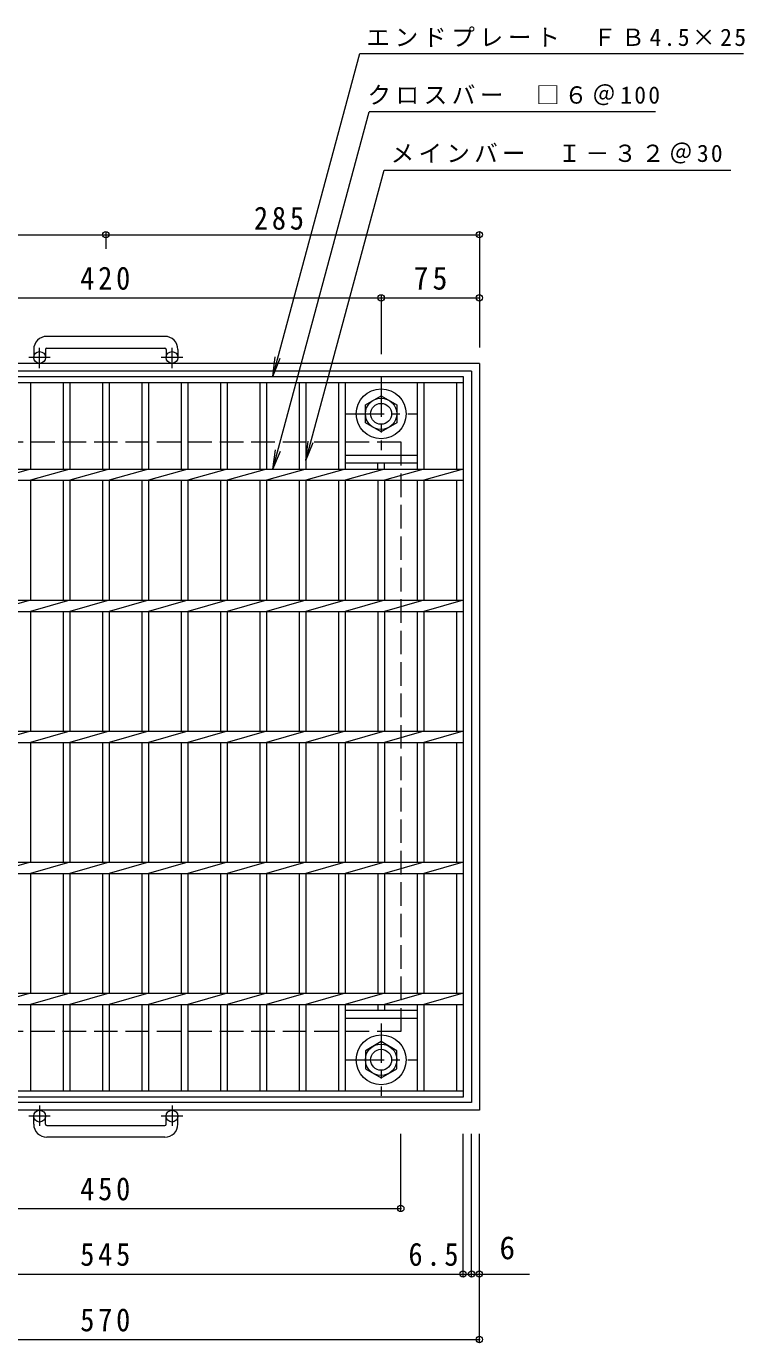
# Model space of a CAD drawing. Units: millimetres at full size, sheet at 1:6. Extents: x -823 to 1055, y -824 to 771.
# Drawn here: x -347 to 201, y -234 to 771 of the extents above; entities that cross this region are included whole.
import ezdxf
from ezdxf.enums import TextEntityAlignment as Align

# ---------------------------------------------------------------- set-up
doc = ezdxf.new("R2010")
doc.units = ezdxf.units.MM
doc.header["$LTSCALE"] = 6
doc.header["$PDMODE"] = 32
doc.header["$PDSIZE"] = 4.8
doc.linetypes.add('CHAIN1', pattern=[8, 5, -1, 1, -1])
doc.linetypes.add('DASHED3', pattern=[4, 3, -1])
for name, color, linetype, lineweight in [('E-1', 2, 'Continuous', 9), ('E-2', 3, 'Continuous', 9), ('E-4', 7, 'Continuous', 9), ('E-5', 7, 'Continuous', 9)]:
    doc.layers.add(name, color=color, linetype=linetype, lineweight=lineweight)
doc.styles.add('ＭＳ ゴシック', font='')
doc.styles.get('ＭＳ ゴシック').set_extended_font_data('MS Gothic')

msp = doc.modelspace()

# ---------------------------------------------------------------- linework, layer by layer
at = {"layer": 'E-1'}
for p, q in [((-241.127, 534.047), (-331.127, 534.047)), ((-341.127, 524.047), (-341.127, 517.947)), ((-332.127, 524.047), (-332.127, 517.947)), ((-331.127, 525.047), (-241.127, 525.047)), ((-240.127, 524.047), (-240.127, 517.947)), ((-231.127, 524.047), (-231.127, 517.947)), ((-1.127, 513.447), (-571.127, 513.447)), ((-1.127, 513.447), (-1.127, -56.553)), ((-7.127, 507.447), (-565.127, 507.447)), ((-7.127, 507.447), (-7.127, -50.553)), ((-88.127, 481.875), (-76.127, 488.803)), ((-76.127, 488.803), (-64.127, 481.875)), ((-88.127, 468.018), (-88.127, 481.875)), ((-64.127, 481.875), (-64.127, 468.018)), ((-76.127, 461.09), (-88.127, 468.018)), ((-64.127, 468.018), (-76.127, 461.09)), ((-76.127, -4.196), (-88.127, -11.125)), ((-64.127, -11.125), (-76.127, -4.196)), ((-88.127, -11.125), (-88.127, -24.981)), ((-64.127, -24.981), (-64.127, -11.125)), ((-88.127, -24.981), (-76.127, -31.91)), ((-76.127, -31.91), (-64.127, -24.981)), ((-1.127, -56.553), (-571.127, -56.553)), ((-7.127, -50.553), (-565.127, -50.553)), ((-341.127, -67.154), (-341.127, -61.054)), ((-332.127, -67.154), (-332.127, -61.054)), ((-331.127, -68.154), (-241.127, -68.154)), ((-240.127, -67.154), (-240.127, -61.054)), ((-231.127, -67.154), (-231.127, -61.054)), ((-241.127, -77.154), (-331.127, -77.154))]:
    msp.add_line(p, q, dxfattribs=at)
at = {"layer": 'E-1', "linetype": 'CHAIN1'}
for p, q in [((-336.627, 509.839), (-336.627, 525.437)), ((-235.627, 509.839), (-235.627, 525.437)), ((-328.464, 517.947), (-344.871, 517.947)), ((-227.464, 517.947), (-243.871, 517.947)), ((-76.127, 502.584), (-76.127, 447.31)), ((-103.763, 474.947), (-48.49, 474.947)), ((-76.127, 9.583), (-76.127, -45.69)), ((-103.763, -18.053), (-48.49, -18.053)), ((-336.627, -52.947), (-336.627, -68.544)), ((-235.627, -52.947), (-235.627, -68.544)), ((-328.464, -61.054), (-344.871, -61.054)), ((-227.464, -61.054), (-243.871, -61.054))]:
    msp.add_line(p, q, dxfattribs=at)
at = {"layer": 'E-1', "linetype": 'DASHED3'}
for p, q in [((-61.127, 453.447), (-61.127, 3.447)), ((-61.127, 3.447), (-511.127, 3.447))]:
    msp.add_line(p, q, dxfattribs=at)
msp.add_lwpolyline([(-511.127, 3.447), (-511.127, 453.447), (-61.127, 453.447)], dxfattribs=at)
at = {"layer": 'E-1'}
for centre, radius in [((-336.627, 517.947), 4.5), ((-235.627, 517.947), 4.5), ((-76.127, 474.947), 19), ((-76.127, 474.947), 12), ((-76.127, 474.947), 8), ((-76.127, -18.053), 19), ((-76.127, -18.053), 12), ((-76.127, -18.053), 8), ((-336.627, -61.054), 4.5), ((-235.627, -61.054), 4.5)]:
    msp.add_circle(centre, radius, dxfattribs=at)
for centre, radius, start, end in [((-331.127, 524.047), 10, 90, 180), ((-241.127, 524.047), 10, 0, 90), ((-331.127, 524.047), 1, 90, 180), ((-241.127, 524.047), 1, 0, 90), ((-331.127, -67.154), 10, 180, 270), ((-331.127, -67.154), 1, 180, 270), ((-241.127, -67.154), 10, 270, 0), ((-241.127, -67.154), 1, 270, 0)]:
    msp.add_arc(centre, radius, start, end, dxfattribs=at)
at = {"layer": 'E-2'}
for p, q in [((-558.627, 503.447), (-13.627, 503.447)), ((-13.627, 503.447), (-13.627, -46.553)), ((-558.627, 498.947), (-13.627, 498.947)), ((-343.627, 498.947), (-343.627, 432.687)), ((-318.627, 498.947), (-318.627, 432.687)), ((-313.627, 498.947), (-313.627, 432.687)), ((-288.627, 498.947), (-288.627, 432.687)), ((-283.627, 498.947), (-283.627, 432.687)), ((-258.627, 498.947), (-258.627, 432.687)), ((-253.627, 498.947), (-253.627, 432.687)), ((-228.627, 498.947), (-228.627, 432.687)), ((-223.627, 498.947), (-223.627, 432.687)), ((-198.627, 498.947), (-198.627, 432.687)), ((-193.627, 498.947), (-193.627, 432.687)), ((-168.627, 498.947), (-168.627, 432.687)), ((-163.627, 498.947), (-163.627, 432.687)), ((-138.627, 498.947), (-138.627, 432.687)), ((-133.627, 498.947), (-133.627, 432.687)), ((-108.627, 498.947), (-108.627, 432.687)), ((-103.627, 498.947), (-103.627, 432.687)), ((-48.627, 498.947), (-48.627, 432.687)), ((-43.627, 498.947), (-43.627, 432.687)), ((-18.626, 498.947), (-18.626, 432.687)), ((-103.627, 443.447), (-48.627, 443.447)), ((-558.627, 432.687), (-13.627, 432.687)), ((-343.627, 432.687), (-373.627, 424.207)), ((-313.627, 432.687), (-343.627, 424.207)), ((-283.627, 432.687), (-313.627, 424.207)), ((-253.627, 432.687), (-283.627, 424.207)), ((-223.627, 432.687), (-253.627, 424.207)), ((-193.627, 432.687), (-223.627, 424.207)), ((-163.627, 432.687), (-193.627, 424.207)), ((-133.627, 432.687), (-163.627, 424.207)), ((-103.627, 432.687), (-133.627, 424.207)), ((-103.627, 437.447), (-48.627, 437.447)), ((-73.627, 432.687), (-103.627, 424.207)), ((-78.628, 432.687), (-78.628, 437.447)), ((-73.627, 432.687), (-73.627, 437.447)), ((-43.627, 432.687), (-73.627, 424.207)), ((-13.627, 432.687), (-43.627, 424.207)), ((-558.627, 424.207), (-13.627, 424.207)), ((-343.627, 424.207), (-343.627, 332.687)), ((-318.627, 424.207), (-318.627, 332.687)), ((-313.627, 424.207), (-313.627, 332.687)), ((-288.627, 424.207), (-288.627, 332.687)), ((-283.627, 424.207), (-283.627, 332.687)), ((-258.627, 424.207), (-258.627, 332.687)), ((-253.627, 424.207), (-253.627, 332.687)), ((-228.627, 424.207), (-228.627, 332.687)), ((-223.627, 424.207), (-223.627, 332.687)), ((-198.627, 424.207), (-198.627, 332.687)), ((-193.627, 424.207), (-193.627, 332.687)), ((-168.627, 424.207), (-168.627, 332.687)), ((-163.627, 424.207), (-163.627, 332.687)), ((-138.627, 424.207), (-138.627, 332.687)), ((-133.627, 424.207), (-133.627, 332.687)), ((-108.627, 424.207), (-108.627, 332.687)), ((-103.627, 424.207), (-103.627, 332.687)), ((-73.627, 424.207), (-73.627, 332.687)), ((-48.627, 424.207), (-48.627, 332.687)), ((-43.627, 424.207), (-43.627, 332.687)), ((-18.626, 424.207), (-18.626, 332.687)), ((-558.627, 332.687), (-13.627, 332.687)), ((-343.627, 332.687), (-373.627, 324.207)), ((-313.627, 332.687), (-343.627, 324.207)), ((-283.627, 332.687), (-313.627, 324.207)), ((-253.627, 332.687), (-283.627, 324.207)), ((-223.627, 332.687), (-253.627, 324.207)), ((-193.627, 332.687), (-223.627, 324.207)), ((-163.627, 332.687), (-193.627, 324.207)), ((-133.627, 332.687), (-163.627, 324.207)), ((-103.627, 332.687), (-133.627, 324.207)), ((-73.627, 332.687), (-103.627, 324.207)), ((-43.627, 332.687), (-73.627, 324.207)), ((-13.627, 332.687), (-43.627, 324.207)), ((-558.627, 324.207), (-13.627, 324.207)), ((-343.627, 324.207), (-343.627, 232.687)), ((-318.627, 324.207), (-318.627, 232.687)), ((-313.627, 324.207), (-313.627, 232.687)), ((-288.627, 324.207), (-288.627, 232.687)), ((-283.627, 324.207), (-283.627, 232.687)), ((-258.627, 324.207), (-258.627, 232.687)), ((-253.627, 324.207), (-253.627, 232.687)), ((-228.627, 324.207), (-228.627, 232.687)), ((-223.627, 324.207), (-223.627, 232.687)), ((-198.627, 324.207), (-198.627, 232.687)), ((-193.627, 324.207), (-193.627, 232.687)), ((-168.627, 324.207), (-168.627, 232.687)), ((-163.627, 324.207), (-163.627, 232.687)), ((-138.627, 324.207), (-138.627, 232.687)), ((-133.627, 324.207), (-133.627, 232.687)), ((-108.627, 324.207), (-108.627, 232.687)), ((-103.627, 324.207), (-103.627, 232.687)), ((-78.627, 324.207), (-78.627, 232.687)), ((-73.627, 324.207), (-73.627, 232.687)), ((-48.627, 324.207), (-48.627, 232.687)), ((-43.627, 324.207), (-43.627, 232.687)), ((-18.626, 324.207), (-18.626, 232.687)), ((-558.627, 232.687), (-13.627, 232.687)), ((-343.627, 232.687), (-373.627, 224.207)), ((-313.627, 232.687), (-343.627, 224.207)), ((-283.627, 232.687), (-313.627, 224.207)), ((-253.627, 232.687), (-283.627, 224.207)), ((-223.627, 232.687), (-253.627, 224.207)), ((-193.627, 232.687), (-223.627, 224.207)), ((-163.627, 232.687), (-193.627, 224.207)), ((-133.627, 232.687), (-163.627, 224.207)), ((-103.627, 232.687), (-133.627, 224.207)), ((-73.627, 232.687), (-103.627, 224.207)), ((-43.627, 232.687), (-73.627, 224.207)), ((-13.627, 232.687), (-43.627, 224.207)), ((-558.627, 224.207), (-13.627, 224.207)), ((-343.627, 224.207), (-343.627, 132.687)), ((-318.627, 224.207), (-318.627, 132.687)), ((-313.627, 224.207), (-313.627, 132.687)), ((-288.627, 224.207), (-288.627, 132.687)), ((-283.627, 224.207), (-283.627, 132.687)), ((-258.627, 224.207), (-258.627, 132.687)), ((-253.627, 224.207), (-253.627, 132.687)), ((-228.627, 224.207), (-228.627, 132.687)), ((-223.627, 224.207), (-223.627, 132.687)), ((-198.627, 224.207), (-198.627, 132.687)), ((-193.627, 224.207), (-193.627, 132.687)), ((-168.627, 224.207), (-168.627, 132.687)), ((-163.627, 224.207), (-163.627, 132.687)), ((-138.627, 224.207), (-138.627, 132.687)), ((-133.627, 224.207), (-133.627, 132.687)), ((-108.627, 224.207), (-108.627, 132.687)), ((-103.627, 224.207), (-103.627, 132.687)), ((-78.627, 224.207), (-78.627, 132.687)), ((-73.627, 224.207), (-73.627, 132.687)), ((-48.627, 224.207), (-48.627, 132.687)), ((-43.627, 224.207), (-43.627, 132.687)), ((-18.626, 224.207), (-18.626, 132.687)), ((-558.627, 132.687), (-13.627, 132.687)), ((-343.627, 132.687), (-373.627, 124.207)), ((-313.627, 132.687), (-343.627, 124.207)), ((-283.627, 132.687), (-313.627, 124.207)), ((-253.627, 132.687), (-283.627, 124.207)), ((-223.627, 132.687), (-253.627, 124.207)), ((-193.627, 132.687), (-223.627, 124.207)), ((-163.627, 132.687), (-193.627, 124.207)), ((-133.627, 132.687), (-163.627, 124.207)), ((-103.627, 132.687), (-133.627, 124.207)), ((-73.627, 132.687), (-103.627, 124.207)), ((-43.627, 132.687), (-73.627, 124.207)), ((-13.627, 132.687), (-43.627, 124.207)), ((-558.627, 124.207), (-13.627, 124.207)), ((-343.627, 124.207), (-343.627, 32.687)), ((-318.627, 124.207), (-318.627, 32.687)), ((-313.627, 124.207), (-313.627, 32.687)), ((-288.627, 124.207), (-288.627, 32.687)), ((-283.627, 124.207), (-283.627, 32.687)), ((-258.627, 124.207), (-258.627, 32.687)), ((-253.627, 124.207), (-253.627, 32.687)), ((-228.627, 124.207), (-228.627, 32.687)), ((-223.627, 124.207), (-223.627, 32.687)), ((-198.627, 124.207), (-198.627, 32.687)), ((-193.627, 124.207), (-193.627, 32.687)), ((-168.627, 124.207), (-168.627, 32.687)), ((-163.627, 124.207), (-163.627, 32.687)), ((-138.627, 124.207), (-138.627, 32.687)), ((-133.627, 124.207), (-133.627, 32.687)), ((-108.627, 124.207), (-108.627, 32.687)), ((-103.627, 124.207), (-103.627, 32.687)), ((-78.627, 124.207), (-78.627, 32.687)), ((-73.627, 124.207), (-73.627, 32.687)), ((-48.627, 124.207), (-48.627, 32.687)), ((-43.627, 124.207), (-43.627, 32.687)), ((-18.626, 124.207), (-18.626, 32.687)), ((-558.627, 32.687), (-13.627, 32.687)), ((-343.627, 32.687), (-373.627, 24.207)), ((-313.627, 32.687), (-343.627, 24.207)), ((-283.627, 32.687), (-313.627, 24.207)), ((-253.627, 32.687), (-283.627, 24.207)), ((-223.627, 32.687), (-253.627, 24.207)), ((-193.627, 32.687), (-223.627, 24.207)), ((-163.627, 32.687), (-193.627, 24.207)), ((-133.627, 32.687), (-163.627, 24.207)), ((-103.627, 32.687), (-133.627, 24.207)), ((-73.627, 32.687), (-103.627, 24.207)), ((-43.627, 32.687), (-73.627, 24.207)), ((-13.627, 32.687), (-43.627, 24.207)), ((-558.627, 24.207), (-13.627, 24.207)), ((-343.627, 24.207), (-343.627, -42.053)), ((-318.627, 24.207), (-318.627, -42.053)), ((-313.627, 24.207), (-313.627, -42.053)), ((-288.627, 24.207), (-288.627, -42.053)), ((-283.627, 24.207), (-283.627, -42.053)), ((-258.627, 24.207), (-258.627, -42.053)), ((-253.627, 24.207), (-253.627, -42.053)), ((-228.627, 24.207), (-228.627, -42.053)), ((-223.627, 24.207), (-223.627, -42.053)), ((-198.627, 24.207), (-198.627, -42.053)), ((-193.627, 24.207), (-193.627, -42.053)), ((-168.627, 24.207), (-168.627, -42.053)), ((-163.627, 24.207), (-163.627, -42.053)), ((-138.627, 24.207), (-138.627, -42.053)), ((-133.627, 24.207), (-133.627, -42.053)), ((-108.627, 24.207), (-108.627, -42.053)), ((-103.627, 24.207), (-103.627, -42.053)), ((-78.627, 24.207), (-78.627, 19.447)), ((-73.627, 24.207), (-73.627, 19.447)), ((-48.627, 24.207), (-48.627, -42.053)), ((-43.627, 24.207), (-43.627, -42.053)), ((-18.626, 24.207), (-18.626, -42.053)), ((-48.627, 19.447), (-103.627, 19.447)), ((-48.627, 13.447), (-103.627, 13.447)), ((-13.627, -42.053), (-558.627, -42.053)), ((-13.627, -46.553), (-558.627, -46.553))]:
    msp.add_line(p, q, dxfattribs=at)
msp.add_lwpolyline([(-78.627, 424.207), (-78.627, 399.116), (-78.627, 332.687)], dxfattribs=at)
at = {"layer": 'E-4'}
for p, q in [((-286.127, 613.438), (-286.127, 600.828)), ((-1.127, 613.438), (-1.127, 525.447)), ((-571.127, 611.638), (-286.127, 611.638)), ((-286.127, 611.638), (-1.127, 611.638)), ((-496.127, 563.447), (-76.127, 563.447)), ((-76.127, 565.247), (-76.127, 520.584)), ((-76.127, 563.447), (-1.127, 563.447)), ((-61.127, -133.353), (-61.127, -74.553)), ((-13.627, -183.353), (-13.627, -74.553)), ((-7.127, -183.353), (-7.127, -74.553)), ((-1.127, -233.353), (-1.127, -74.553)), ((-511.127, -131.553), (-61.127, -131.553)), ((-558.627, -181.553), (-13.627, -181.553)), ((-13.627, -181.553), (-7.127, -181.553)), ((-7.127, -181.553), (37.038, -181.553)), ((-571.127, -231.553), (-1.127, -231.553))]:
    msp.add_line(p, q, dxfattribs=at)
for p in [(-286.127, 611.638), (-1.127, 611.638), (-76.127, 563.447), (-1.127, 563.447), (-61.127, -131.553), (-13.627, -181.553), (-7.127, -181.553), (-1.127, -181.553), (-1.127, -231.553)]:
    msp.add_point(p, dxfattribs=at)
at = {"layer": 'E-5'}
for p, q in [((-158.627, 432.687), (-85.198, 705.452)), ((133.282, 705.452), (-85.198, 705.452)), ((-133.627, 439.317), (-73.898, 660.952)), ((-73.898, 660.952), (190.602, 660.952)), ((-158.811, 503.447), (-156.853, 518.318)), ((-158.811, 503.447), (-153.071, 517.305)), ((-133.627, 439.317), (-131.669, 454.188)), ((-133.627, 439.317), (-127.887, 453.175)), ((-158.627, 432.687), (-156.669, 447.559)), ((-158.627, 432.687), (-152.887, 446.545))]:
    msp.add_line(p, q, dxfattribs=at)
msp.add_lwpolyline([(-158.811, 503.447), (-92.419, 749.951), (200.307, 749.951)], dxfattribs=at)

# ---------------------------------------------------------------- texts
at = {"layer": 'E-4', "color": 2, "style": 'ＭＳ ゴシック'}
msp.add_text('6', height=17.6, dxfattribs=at).set_placement((14.104, -175.553), align=Align.BOTTOM_LEFT)
at = {"layer": 'E-4', "color": 2, "char_height": 17.6, "attachment_point": 7, "style": 'ＭＳ ゴシック'}
for s, insert in [('\\T1.27;\\W0.9;285', (-173.134, 615.238)), ('\\T1.27;\\W0.9;420', (-305.627, 569.447)), ('\\T1.27;\\W0.95;75', (-51.377, 569.447)), ('\\T1.27;\\W0.9;450', (-305.627, -125.553)), ('\\T1.27;\\W0.9;545', (-305.627, -175.553)), ('\\T1.27;\\W0.9;6.5', (-55.244, -175.553)), ('\\T1.27;\\W0.9;570', (-305.627, -225.553))]:
    msp.add_mtext(s, dxfattribs=dict(at, insert=insert))
at = {"layer": 'E-5', "char_height": 13.2, "attachment_point": 7, "style": 'ＭＳ ゴシック'}
for s, insert in [('\\T1.2;エンドプレート\u3000ＦＢ4.5×25', (-87.419, 754.951)), ('\\T1.19;クロスバー\u3000□６＠100', (-86.532, 710.452)), ('\\T1.18;メインバー\u3000Ｉ－３２＠30', (-68.898, 665.952))]:
    msp.add_mtext(s, dxfattribs=dict(at, insert=insert))

doc.saveas('drawing.dxf')
